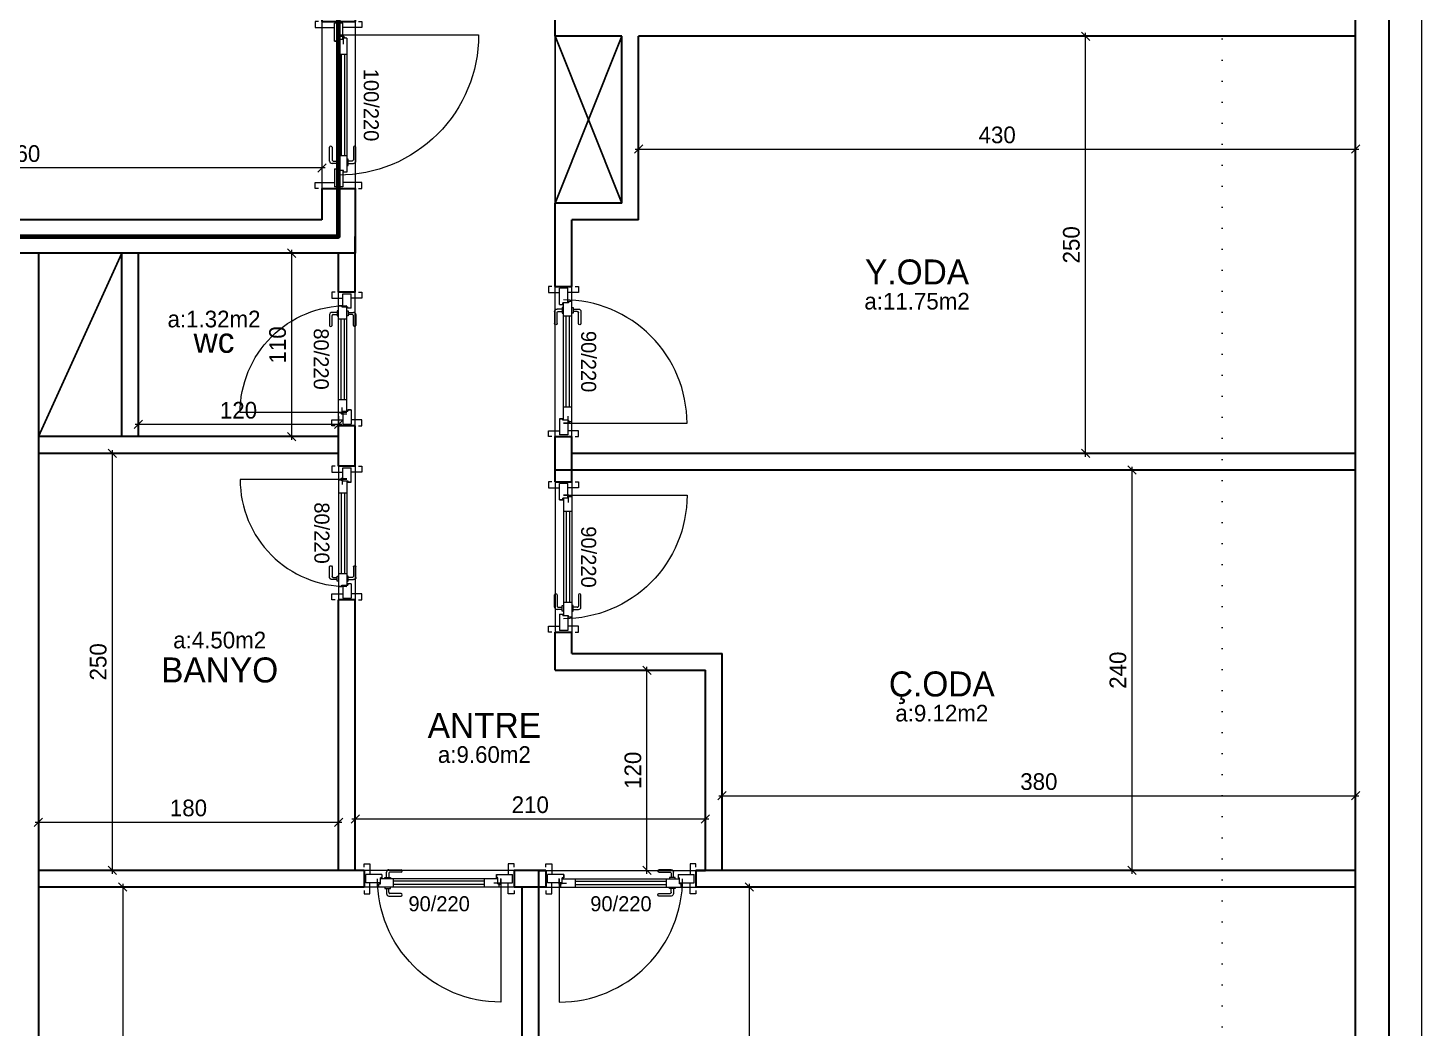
# Model space of a CAD drawing. Header units: centimetres. Extents: x 562865 to 1310255, y -148070 to 32737.
# Drawn here: x 592642 to 593481, y -1976 to -1376 of the extents above; entities that cross this region are included whole.
import ezdxf
from ezdxf.enums import TextEntityAlignment as Align

# ---------------------------------------------------------------- set-up
doc = ezdxf.new("R2010")
doc.units = ezdxf.units.CM
doc.header["$LTSCALE"] = 2.5
doc.linetypes.add('DASHED', pattern=[0.25, 0.125, -0.125])
doc.linetypes.add('DOT', pattern=[0.25, 0, -0.25])
doc.layers.get('0').update_dxf_attribs({"color": 86})
for name, color, linetype, lineweight in [('1', 126, 'Continuous', 25), ('ADAKENARI', 18, 'Continuous', 5), ('DUVAR', 4, 'Continuous', 30), ('duvar-kesim', 7, 'Continuous', 0), ('GÖRÜNÜŞLER', 96, 'Continuous', 25), ('ince', 30, 'Continuous', 15), ('iç ölçü', 106, 'Continuous', 18), ('kapi', 9, 'Continuous', 0), ('kolon', 1, 'Continuous', 53)]:
    doc.layers.add(name, color=color, linetype=linetype, lineweight=lineweight)
for name, color, linetype in [('alan', 7, 'Continuous'), ('kapi-yazi', 7, 'Continuous'), ('mahal', 7, 'Continuous'), ('MAKINA', 4, 'Continuous'), ('MERBAS', 231, 'Continuous'), ('MIMARI', 3, 'Continuous'), ('Oda', 7, 'Continuous')]:
    doc.layers.add(name, color=color, linetype=linetype)
doc.styles.add('MAHALADI', font='arial.ttf')
doc.styles.add('PINAR', font='comic.ttf')
doc.dimstyles.new('TEMİZ ÖLÇÜ', dxfattribs={"dimtxt": 10, "dimasz": 5, "dimexe": 1.8, "dimexo": 0.625, "dimgap": 3, "dimtad": 1, "dimdec": 0, "dimrnd": 0.5, "dimzin": 1, "dimdsep": 46, "dimtxsty": 'PINAR', "dimblk": 'OBLIQUE', "dimcen": 0.9, "dimdle": 2, "dimclrd": 256, "dimclre": 256, "dimclrt": 7, "dimadec": 0, "dimazin": 0, "dimtfac": 1, "dimtdec": 0, "dimtofl": 0, "dimtmove": 2, "dimatfit": 2, "dimfxl": 10, "dimfxlon": 1, "dimlwd": -1, "dimlwe": -1, "dimarcsym": 0})

# ---------------------------------------------------------------- blocks, each defined once
blk = doc.blocks.new('fm-door1')
at = {"linetype": 'Continuous'}
for p, q in [((0, 25), (0, -25)), ((100, 25), (0, 25)), ((79.7, 31.8), (79.7, -0.3)), ((84, 27.6), (127.8, 27.6)), ((90, 50), (910, 50)), ((90, 50), (90, 30)), ((100, 30), (90, 30)), ((100, 30), (100, -5)), ((100, 30), (100, -5)), ((100, 0), (900, 0)), ((190, 50), (190, 0)), ((810, 50), (810, 0)), ((910, 30), (900, 30)), ((900, 30), (900, -5)), ((900, 25), (1000, 25)), ((910, 50), (910, 30)), ((1000, 25), (1000, -25)), ((110, -25), (0, -25)), ((100, -5), (110, -5)), ((110, -5), (100, -5)), ((110, -5), (110, -25)), ((110, -25), (110, -5)), ((890, -25), (890, -5)), ((890, -5), (900, -5)), ((890, -25), (1000, -25))]:
    blk.add_line(p, q, dxfattribs=at)
at = {"color": 8, "linetype": 'Continuous'}
for p, q in [((190, 35), (810, 35)), ((190, 15), (810, 15))]:
    blk.add_line(p, q, dxfattribs=at)
at = {"linetype": 'Continuous'}
for points in [[(857.6, 58.1), (857.6, 88.9, 0.414214), (842.4, 104.1), (758.6, 104.1, 1), (758.6, 88.9), (834.8, 88.9, -0.414214), (842.4, 81.3), (842.4, 58.1)], [(857.6, -8.1), (857.6, -38.9, -0.414214), (842.4, -54.1), (758.6, -54.1, -1), (758.6, -38.9), (834.8, -38.9, 0.414214), (842.4, -31.3), (842.4, -8.1)]]:
    blk.add_lwpolyline(points, format="xyb", dxfattribs=at)
for points in [[(869, 50), (869, 58.1), (831, 58.1), (831, 50)], [(869, 0), (869, -8.1), (831, -8.1), (831, 0)]]:
    blk.add_lwpolyline(points, dxfattribs=at)
blk.add_circle((84, 31.8), 4.26, dxfattribs=at)
blk = doc.blocks.new('_Oblique')
at = {"color": 0, "linetype": 'ByBlock', "lineweight": -2}
blk.add_line((-0.5, -0.5), (0.5, 0.5), dxfattribs=at)
blk = doc.blocks.new('*D70')
at = {"layer": 'Defpoints', "color": 0}
for p in [(592780.63, -1891.13), (592699.21, -2338.13), (592780.63, -2338.13)]:
    blk.add_point(p, dxfattribs=at)
at = {"layer": 'iç ölçü'}
for p, q in [((592704.21, -1891.13), (592697.41, -1891.13)), ((592699.21, -1889.13), (592699.21, -2340.13)), ((592704.21, -2338.13), (592697.41, -2338.13))]:
    blk.add_line(p, q, dxfattribs=at)
at = {"layer": 'iç ölçü', "linetype": 'ByBlock', "xscale": 5, "yscale": 5, "zscale": 5}
for p, rotation in [((592699.21, -1891.13), 90), ((592699.21, -2338.13), 270)]:
    blk.add_blockref('_Oblique', p, dxfattribs=dict(at, rotation=rotation))
at = {"layer": 'iç ölçü', "color": 7, "insert": (592690.71, -2114.63), "char_height": 10, "attachment_point": 5, "rotation": 90, "style": 'PINAR'}
blk.add_mtext('447', dxfattribs=at)
blk = doc.blocks.new('*D73')
at = {"layer": 'Defpoints', "color": 0}
for p in [(593121.17, -1891.13), (593074.89, -2458.13), (593121.17, -2458.13)]:
    blk.add_point(p, dxfattribs=at)
at = {"layer": 'iç ölçü'}
for p, q in [((593079.89, -1891.13), (593073.09, -1891.13)), ((593074.89, -1889.13), (593074.89, -2460.13)), ((593079.89, -2458.13), (593073.09, -2458.13))]:
    blk.add_line(p, q, dxfattribs=at)
at = {"layer": 'iç ölçü', "linetype": 'ByBlock', "xscale": 5, "yscale": 5, "zscale": 5}
for p, rotation in [((593074.89, -1891.13), 90), ((593074.89, -2458.13), 270)]:
    blk.add_blockref('_Oblique', p, dxfattribs=dict(at, rotation=rotation))
at = {"layer": 'iç ölçü', "color": 7, "insert": (593066.38, -2174.63), "char_height": 10, "attachment_point": 5, "rotation": 90, "style": 'PINAR'}
blk.add_mtext('567', dxfattribs=at)
blk = doc.blocks.new('*D75')
at = {"layer": 'Defpoints', "color": 0}
for p in [(593281.25, -1641.13), (593304.46, -1641.13), (593281.25, -1881.13)]:
    blk.add_point(p, dxfattribs=at)
at = {"layer": 'iç ölçü'}
for p, q in [((593299.46, -1641.13), (593306.26, -1641.13)), ((593304.46, -1883.13), (593304.46, -1639.13)), ((593299.46, -1881.13), (593306.26, -1881.13))]:
    blk.add_line(p, q, dxfattribs=at)
at = {"layer": 'iç ölçü', "linetype": 'ByBlock', "xscale": 5, "yscale": 5, "zscale": 5}
for p, rotation in [((593304.46, -1641.13), 90), ((593304.46, -1881.13), 270)]:
    blk.add_blockref('_Oblique', p, dxfattribs=dict(at, rotation=rotation))
at = {"layer": 'iç ölçü', "color": 7, "insert": (593296.05, -1761.13), "char_height": 10, "attachment_point": 5, "rotation": 90, "style": 'PINAR'}
blk.add_mtext('240', dxfattribs=at)
blk = doc.blocks.new('*D76')
at = {"layer": 'Defpoints', "color": 0}
for p in [(593058.58, -1777.64), (593438.58, -1777.64), (593438.58, -1836.41)]:
    blk.add_point(p, dxfattribs=at)
at = {"layer": 'iç ölçü'}
for p, q in [((593058.58, -1831.41), (593058.58, -1838.21)), ((593438.58, -1831.41), (593438.58, -1838.21)), ((593056.58, -1836.41), (593440.58, -1836.41))]:
    blk.add_line(p, q, dxfattribs=at)
at = {"layer": 'iç ölçü', "linetype": 'ByBlock', "xscale": 5, "yscale": 5, "zscale": 5, "rotation": 180}
blk.add_blockref('_Oblique', (593058.58, -1836.41), dxfattribs=at)
at = {"layer": 'iç ölçü', "linetype": 'ByBlock', "xscale": 5, "yscale": 5, "zscale": 5}
blk.add_blockref('_Oblique', (593438.58, -1836.41), dxfattribs=at)
at = {"layer": 'iç ölçü', "color": 7, "insert": (593248.58, -1827.97), "char_height": 10, "attachment_point": 5, "style": 'PINAR'}
blk.add_mtext('380', dxfattribs=at)
blk = doc.blocks.new('*D77')
at = {"layer": 'Defpoints', "color": 0}
for p in [(593262.67, -1381.13), (593276.6, -1381.13), (593262.67, -1631.13)]:
    blk.add_point(p, dxfattribs=at)
at = {"layer": 'iç ölçü'}
for p, q in [((593271.6, -1381.13), (593278.4, -1381.13)), ((593276.6, -1633.13), (593276.6, -1379.13)), ((593271.6, -1631.13), (593278.4, -1631.13))]:
    blk.add_line(p, q, dxfattribs=at)
at = {"layer": 'iç ölçü', "linetype": 'ByBlock', "xscale": 5, "yscale": 5, "zscale": 5}
for p, rotation in [((593276.6, -1381.13), 90), ((593276.6, -1631.13), 270)]:
    blk.add_blockref('_Oblique', p, dxfattribs=dict(at, rotation=rotation))
at = {"layer": 'iç ölçü', "color": 7, "insert": (593268.126387, -1506.13), "char_height": 10, "attachment_point": 5, "rotation": 90, "style": 'PINAR'}
blk.add_mtext('250', dxfattribs=at)
blk = doc.blocks.new('*D78')
at = {"layer": 'Defpoints', "color": 0}
for p in [(593438.58, -1448.72), (593008.58, -1454.9), (593438.58, -1454.9)]:
    blk.add_point(p, dxfattribs=at)
at = {"layer": 'iç ölçü'}
for p, q in [((593006.58, -1448.72), (593440.58, -1448.72)), ((593008.58, -1453.72), (593008.58, -1446.92)), ((593438.58, -1453.72), (593438.58, -1446.92))]:
    blk.add_line(p, q, dxfattribs=at)
at = {"layer": 'iç ölçü', "linetype": 'ByBlock', "xscale": 5, "yscale": 5, "zscale": 5, "rotation": 180}
blk.add_blockref('_Oblique', (593008.58, -1448.72), dxfattribs=at)
at = {"layer": 'iç ölçü', "linetype": 'ByBlock', "xscale": 5, "yscale": 5, "zscale": 5}
blk.add_blockref('_Oblique', (593438.58, -1448.72), dxfattribs=at)
at = {"layer": 'iç ölçü', "color": 7, "insert": (593223.58, -1440.29), "char_height": 10, "attachment_point": 5, "style": 'PINAR'}
blk.add_mtext('430', dxfattribs=at)
blk = doc.blocks.new('*D84')
at = {"layer": 'Defpoints', "color": 0}
for p in [(592683.36, -1631.13), (592692.96, -1631.13), (592683.36, -1881.13)]:
    blk.add_point(p, dxfattribs=at)
at = {"layer": 'iç ölçü'}
for p, q in [((592687.96, -1631.13), (592694.76, -1631.13)), ((592692.96, -1883.13), (592692.96, -1629.13)), ((592687.96, -1881.13), (592694.76, -1881.13))]:
    blk.add_line(p, q, dxfattribs=at)
at = {"layer": 'iç ölçü', "linetype": 'ByBlock', "xscale": 5, "yscale": 5, "zscale": 5}
for p, rotation in [((592692.96, -1631.13), 90), ((592692.96, -1881.13), 270)]:
    blk.add_blockref('_Oblique', p, dxfattribs=dict(at, rotation=rotation))
at = {"layer": 'iç ölçü', "color": 7, "insert": (592684.49, -1756.13), "char_height": 10, "attachment_point": 5, "rotation": 90, "style": 'PINAR'}
blk.add_mtext('250', dxfattribs=at)
blk = doc.blocks.new('*D85')
at = {"layer": 'Defpoints', "color": 0}
for p in [(592648.58, -1659.77), (592828.58, -1780.32), (592828.58, -1852.24)]:
    blk.add_point(p, dxfattribs=at)
at = {"layer": 'iç ölçü'}
for p, q in [((592646.58, -1852.24), (592830.58, -1852.24)), ((592648.58, -1847.24), (592648.58, -1854.04)), ((592828.58, -1847.24), (592828.58, -1854.04))]:
    blk.add_line(p, q, dxfattribs=at)
at = {"layer": 'iç ölçü', "linetype": 'ByBlock', "xscale": 5, "yscale": 5, "zscale": 5, "rotation": 180}
blk.add_blockref('_Oblique', (592648.58, -1852.24), dxfattribs=at)
at = {"layer": 'iç ölçü', "linetype": 'ByBlock', "xscale": 5, "yscale": 5, "zscale": 5}
blk.add_blockref('_Oblique', (592828.58, -1852.24), dxfattribs=at)
at = {"layer": 'iç ölçü', "color": 7, "insert": (592738.58, -1843.78), "char_height": 10, "attachment_point": 5, "style": 'PINAR'}
blk.add_mtext('180', dxfattribs=at)
blk = doc.blocks.new('*D86')
at = {"layer": 'Defpoints', "color": 0}
for p in [(592742.01, -1511.13), (592800.5, -1511.13), (592742.01, -1621.13)]:
    blk.add_point(p, dxfattribs=at)
at = {"layer": 'iç ölçü'}
for p, q in [((592800.5, -1623.13), (592800.5, -1509.13)), ((592795.5, -1511.13), (592802.3, -1511.13)), ((592795.5, -1621.13), (592802.3, -1621.13))]:
    blk.add_line(p, q, dxfattribs=at)
at = {"layer": 'iç ölçü', "linetype": 'ByBlock', "xscale": 5, "yscale": 5, "zscale": 5}
for p, rotation in [((592800.5, -1511.13), 90), ((592800.5, -1621.13), 270)]:
    blk.add_blockref('_Oblique', p, dxfattribs=dict(at, rotation=rotation))
at = {"layer": 'iç ölçü', "color": 7, "insert": (592792.09, -1566.13), "char_height": 10, "attachment_point": 5, "rotation": 90, "style": 'PINAR'}
blk.add_mtext('110', dxfattribs=at)
blk = doc.blocks.new('*D87')
at = {"layer": 'Defpoints', "color": 0}
for p in [(592708.58, -1529.3), (592828.58, -1529.3), (592708.58, -1613.77)]:
    blk.add_point(p, dxfattribs=at)
at = {"layer": 'iç ölçü'}
for p, q in [((592708.58, -1608.77), (592708.58, -1615.57)), ((592828.58, -1608.77), (592828.58, -1615.57)), ((592830.58, -1613.77), (592706.58, -1613.77))]:
    blk.add_line(p, q, dxfattribs=at)
at = {"layer": 'iç ölçü', "linetype": 'ByBlock', "xscale": 5, "yscale": 5, "zscale": 5, "rotation": 180}
blk.add_blockref('_Oblique', (592708.58, -1613.77), dxfattribs=at)
at = {"layer": 'iç ölçü', "linetype": 'ByBlock', "xscale": 5, "yscale": 5, "zscale": 5}
blk.add_blockref('_Oblique', (592828.58, -1613.77), dxfattribs=at)
at = {"layer": 'iç ölçü', "color": 7, "insert": (592768.58, -1605.36), "char_height": 10, "attachment_point": 5, "style": 'PINAR'}
blk.add_mtext('120', dxfattribs=at)
blk = doc.blocks.new('*D141')
at = {"layer": 'Defpoints', "color": 0}
for p in [(593048.58, -1850.25), (592838.58, -1855.45), (593048.58, -1855.45)]:
    blk.add_point(p, dxfattribs=at)
at = {"layer": 'iç ölçü'}
for p, q in [((592836.58, -1850.25), (593050.58, -1850.25)), ((592838.58, -1854.83), (592838.58, -1848.45)), ((593048.58, -1854.83), (593048.58, -1848.45))]:
    blk.add_line(p, q, dxfattribs=at)
at = {"layer": 'iç ölçü', "linetype": 'ByBlock', "xscale": 5, "yscale": 5, "zscale": 5, "rotation": 180}
blk.add_blockref('_Oblique', (592838.58, -1850.25), dxfattribs=at)
at = {"layer": 'iç ölçü', "linetype": 'ByBlock', "xscale": 5, "yscale": 5, "zscale": 5}
blk.add_blockref('_Oblique', (593048.58, -1850.25), dxfattribs=at)
at = {"layer": 'iç ölçü', "color": 7, "insert": (592943.58, -1841.84), "char_height": 10, "attachment_point": 5, "style": 'PINAR'}
blk.add_mtext('210', dxfattribs=at)
blk = doc.blocks.new('*D142')
at = {"layer": 'Defpoints', "color": 0}
for p in [(593003.58, -1761.13), (593013.58, -1761.13), (592997.96, -1881.13)]:
    blk.add_point(p, dxfattribs=at)
at = {"layer": 'iç ölçü'}
for p, q in [((593013.58, -1883.13), (593013.58, -1759.13)), ((593008.58, -1761.13), (593015.38, -1761.13)), ((593008.58, -1881.13), (593015.38, -1881.13))]:
    blk.add_line(p, q, dxfattribs=at)
at = {"layer": 'iç ölçü', "linetype": 'ByBlock', "xscale": 5, "yscale": 5, "zscale": 5}
for p, rotation in [((593013.58, -1761.13), 90), ((593013.58, -1881.13), 270)]:
    blk.add_blockref('_Oblique', p, dxfattribs=dict(at, rotation=rotation))
at = {"layer": 'iç ölçü', "color": 7, "insert": (593005.17, -1821.13), "char_height": 10, "attachment_point": 5, "rotation": 90, "style": 'PINAR'}
blk.add_mtext('120', dxfattribs=at)
blk = doc.blocks.new('*D143')
at = {"layer": 'Defpoints', "color": 0}
for p in [(592458.58, -1422.34), (592818.58, -1422.34), (592458.58, -1460.01)]:
    blk.add_point(p, dxfattribs=at)
at = {"layer": 'iç ölçü'}
for p, q in [((592458.58, -1455.01), (592458.58, -1461.81)), ((592818.58, -1455.01), (592818.58, -1461.81)), ((592820.58, -1460.01), (592456.58, -1460.01))]:
    blk.add_line(p, q, dxfattribs=at)
at = {"layer": 'iç ölçü', "linetype": 'ByBlock', "xscale": 5, "yscale": 5, "zscale": 5, "rotation": 180}
blk.add_blockref('_Oblique', (592458.58, -1460.01), dxfattribs=at)
at = {"layer": 'iç ölçü', "linetype": 'ByBlock', "xscale": 5, "yscale": 5, "zscale": 5}
blk.add_blockref('_Oblique', (592818.58, -1460.01), dxfattribs=at)
at = {"layer": 'iç ölçü', "color": 7, "insert": (592638.58, -1451.5), "char_height": 10, "attachment_point": 5, "style": 'PINAR'}
blk.add_mtext('360', dxfattribs=at)
blk = doc.blocks.new('*D148')
at = {"layer": 'Defpoints', "color": 0}
for p in [(594835.25, -754.66), (594855.25, -757.26), (594855.25, -770.98)]:
    blk.add_point(p, dxfattribs=at)
at = {"layer": 'iç ölçü'}
for p, q in [((594833.25, -757.26), (594857.25, -757.26)), ((594835.25, -755.28), (594835.25, -759.06)), ((594855.25, -767.26), (594855.25, -755.46))]:
    blk.add_line(p, q, dxfattribs=at)
at = {"layer": 'iç ölçü', "xscale": 5, "yscale": 5, "zscale": 5, "rotation": 180}
blk.add_blockref('_Oblique', (594835.25, -757.26), dxfattribs=at)
at = {"layer": 'iç ölçü', "xscale": 5, "yscale": 5, "zscale": 5}
blk.add_blockref('_Oblique', (594855.25, -757.26), dxfattribs=at)
at = {"layer": 'iç ölçü', "color": 7, "insert": (594847.75, -742.49), "char_height": 10, "attachment_point": 5, "style": 'PINAR'}
blk.add_mtext('20', dxfattribs=at)
blk = doc.blocks.new('*D149')
at = {"layer": 'Defpoints', "color": 0}
for p in [(595060.25, -732.85), (595060.25, -757.26), (594855.25, -770.98)]:
    blk.add_point(p, dxfattribs=at)
at = {"layer": 'iç ölçü'}
for p, q in [((595060.25, -747.26), (595060.25, -759.06)), ((594853.25, -757.26), (595062.25, -757.26)), ((594855.25, -767.26), (594855.25, -755.46))]:
    blk.add_line(p, q, dxfattribs=at)
at = {"layer": 'iç ölçü', "xscale": 5, "yscale": 5, "zscale": 5, "rotation": 180}
blk.add_blockref('_Oblique', (594855.25, -757.26), dxfattribs=at)
at = {"layer": 'iç ölçü', "xscale": 5, "yscale": 5, "zscale": 5}
blk.add_blockref('_Oblique', (595060.25, -757.26), dxfattribs=at)
at = {"layer": 'iç ölçü', "color": 7, "insert": (594957.75, -748.79), "char_height": 10, "attachment_point": 5, "style": 'PINAR'}
blk.add_mtext('205', dxfattribs=at)
blk = doc.blocks.new('*D150')
at = {"layer": 'Defpoints', "color": 0}
for p in [(595060.25, -732.85), (595085.25, -754.82), (595085.25, -757.26)]:
    blk.add_point(p, dxfattribs=at)
at = {"layer": 'iç ölçü'}
for p, q in [((595060.25, -747.26), (595060.25, -759.06)), ((595058.25, -757.26), (595087.25, -757.26)), ((595085.25, -755.44), (595085.25, -759.06))]:
    blk.add_line(p, q, dxfattribs=at)
at = {"layer": 'iç ölçü', "xscale": 5, "yscale": 5, "zscale": 5, "rotation": 180}
blk.add_blockref('_Oblique', (595060.25, -757.26), dxfattribs=at)
at = {"layer": 'iç ölçü', "xscale": 5, "yscale": 5, "zscale": 5}
blk.add_blockref('_Oblique', (595085.25, -757.26), dxfattribs=at)
at = {"layer": 'iç ölçü', "color": 7, "insert": (595072.75, -745.8), "char_height": 10, "attachment_point": 5, "style": 'PINAR'}
blk.add_mtext('25', dxfattribs=at)
blk = doc.blocks.new('*D151')
at = {"layer": 'Defpoints', "color": 0}
for p in [(595021.92, -789.21), (595028.67, -789.21), (595028.67, -814.21)]:
    blk.add_point(p, dxfattribs=at)
at = {"layer": 'iç ölçü'}
for p, q in [((595021.92, -816.21), (595021.92, -787.21)), ((595028.05, -789.21), (595020.12, -789.21)), ((595028.05, -814.21), (595020.12, -814.21))]:
    blk.add_line(p, q, dxfattribs=at)
at = {"layer": 'iç ölçü', "xscale": 5, "yscale": 5, "zscale": 5}
for p, rotation in [((595021.92, -789.21), 90), ((595021.92, -814.21), 270)]:
    blk.add_blockref('_Oblique', p, dxfattribs=dict(at, rotation=rotation))
at = {"layer": 'iç ölçü', "color": 7, "insert": (595033.82, -801.71), "char_height": 10, "attachment_point": 5, "rotation": 90, "style": 'PINAR'}
blk.add_mtext('25', dxfattribs=at)
blk = doc.blocks.new('*D152')
at = {"layer": 'Defpoints', "color": 0}
for p in [(595021.92, -609.21), (595026.14, -609.21), (595028.67, -789.21)]:
    blk.add_point(p, dxfattribs=at)
at = {"layer": 'iç ölçü'}
for p, q in [((595025.52, -609.21), (595020.12, -609.21)), ((595021.92, -791.21), (595021.92, -607.21)), ((595028.05, -789.21), (595020.12, -789.21))]:
    blk.add_line(p, q, dxfattribs=at)
at = {"layer": 'iç ölçü', "xscale": 5, "yscale": 5, "zscale": 5}
for p, rotation in [((595021.92, -609.21), 90), ((595021.92, -789.21), 270)]:
    blk.add_blockref('_Oblique', p, dxfattribs=dict(at, rotation=rotation))
at = {"layer": 'iç ölçü', "color": 7, "insert": (595013.46, -699.21), "char_height": 10, "attachment_point": 5, "rotation": 90, "style": 'PINAR'}
blk.add_mtext('180', dxfattribs=at)
blk = doc.blocks.new('*D153')
at = {"layer": 'Defpoints', "color": 0}
for p in [(595021.92, -584.21), (595026.14, -584.21), (595026.14, -609.21)]:
    blk.add_point(p, dxfattribs=at)
at = {"layer": 'iç ölçü'}
for p, q in [((595025.52, -584.21), (595020.12, -584.21)), ((595021.92, -611.21), (595021.92, -582.21)), ((595025.52, -609.21), (595020.12, -609.21))]:
    blk.add_line(p, q, dxfattribs=at)
at = {"layer": 'iç ölçü', "xscale": 5, "yscale": 5, "zscale": 5}
for p, rotation in [((595021.92, -584.21), 90), ((595021.92, -609.21), 270)]:
    blk.add_blockref('_Oblique', p, dxfattribs=dict(at, rotation=rotation))
at = {"layer": 'iç ölçü', "color": 7, "insert": (595037.05, -596.71), "char_height": 10, "attachment_point": 5, "rotation": 90, "style": 'PINAR'}
blk.add_mtext('25', dxfattribs=at)
blk = doc.blocks.new('*D154')
at = {"layer": 'Defpoints', "color": 0}
for p in [(594705.25, -699.23), (594705.25, -700.16), (594835.25, -699.23)]:
    blk.add_point(p, dxfattribs=at)
at = {"layer": 'iç ölçü'}
for p, q in [((594837.25, -700.16), (594703.25, -700.16)), ((594705.25, -699.85), (594705.25, -701.96)), ((594835.25, -699.85), (594835.25, -701.96))]:
    blk.add_line(p, q, dxfattribs=at)
at = {"layer": 'iç ölçü', "xscale": 5, "yscale": 5, "zscale": 5, "rotation": 180}
blk.add_blockref('_Oblique', (594705.25, -700.16), dxfattribs=at)
at = {"layer": 'iç ölçü', "xscale": 5, "yscale": 5, "zscale": 5}
blk.add_blockref('_Oblique', (594835.25, -700.16), dxfattribs=at)
at = {"layer": 'iç ölçü', "color": 7, "insert": (594770.25, -691.73), "char_height": 10, "attachment_point": 5, "style": 'PINAR'}
blk.add_mtext('130', dxfattribs=at)
blk = doc.blocks.new('*D145')
at = {"layer": 'Defpoints', "color": 0}
for p in [(594908.08, -814.21), (594877.98, -944.21), (594908.08, -944.21)]:
    blk.add_point(p, dxfattribs=at)
at = {"layer": 'iç ölçü'}
for p, q in [((594877.98, -812.21), (594877.98, -946.21)), ((594882.98, -814.21), (594876.18, -814.21)), ((594882.98, -944.21), (594876.18, -944.21))]:
    blk.add_line(p, q, dxfattribs=at)
at = {"layer": 'iç ölçü', "xscale": 5, "yscale": 5, "zscale": 5}
for p, rotation in [((594877.98, -814.21), 90), ((594877.98, -944.21), 270)]:
    blk.add_blockref('_Oblique', p, dxfattribs=dict(at, rotation=rotation))
at = {"layer": 'iç ölçü', "color": 7, "insert": (594869.55, -879.21), "char_height": 10, "attachment_point": 5, "rotation": 90, "style": 'PINAR'}
blk.add_mtext('130', dxfattribs=at)
blk = doc.blocks.new('*D146')
at = {"layer": 'Defpoints', "color": 0}
for p in [(594879, -84.21), (594885.25, -84.21), (594877.98, -214.21)]:
    blk.add_point(p, dxfattribs=at)
at = {"layer": 'iç ölçü'}
for p, q in [((594879, -216.21), (594879, -82.21)), ((594884, -84.21), (594877.2, -84.21)), ((594878.61, -214.21), (594880.8, -214.21))]:
    blk.add_line(p, q, dxfattribs=at)
at = {"layer": 'iç ölçü', "xscale": 5, "yscale": 5, "zscale": 5}
for p, rotation in [((594879, -84.21), 90), ((594879, -214.21), 270)]:
    blk.add_blockref('_Oblique', p, dxfattribs=dict(at, rotation=rotation))
at = {"layer": 'iç ölçü', "color": 7, "insert": (594870.57, -149.21), "char_height": 10, "attachment_point": 5, "rotation": 90, "style": 'PINAR'}
blk.add_mtext('130', dxfattribs=at)
blk = doc.blocks.new('*D147')
at = {"layer": 'Defpoints', "color": 0}
for p in [(594705.25, -288.43), (594835.25, -288.43), (594835.25, -303.04)]:
    blk.add_point(p, dxfattribs=at)
at = {"layer": 'iç ölçü'}
for p, q in [((594705.25, -298.04), (594705.25, -304.84)), ((594835.25, -298.04), (594835.25, -304.84)), ((594703.25, -303.04), (594837.25, -303.04))]:
    blk.add_line(p, q, dxfattribs=at)
at = {"layer": 'iç ölçü', "xscale": 5, "yscale": 5, "zscale": 5, "rotation": 180}
blk.add_blockref('_Oblique', (594705.25, -303.04), dxfattribs=at)
at = {"layer": 'iç ölçü', "xscale": 5, "yscale": 5, "zscale": 5}
blk.add_blockref('_Oblique', (594835.25, -303.04), dxfattribs=at)
at = {"layer": 'iç ölçü', "color": 7, "insert": (594770.25, -294.61), "char_height": 10, "attachment_point": 5, "style": 'PINAR'}
blk.add_mtext('130', dxfattribs=at)
blk = doc.blocks.new('*D599')
at = {"layer": 'Defpoints', "color": 0}
for p in [(593458.58, -4.13), (593478.29, -4.13), (593458.58, -2478.13)]:
    blk.add_point(p, dxfattribs=at)
at = {"layer": 'iç ölçü'}
for p, q in [((593473.29, -4.13), (593480.09, -4.13)), ((593478.29, -2480.13), (593478.29, -2.13)), ((593473.29, -2478.13), (593480.09, -2478.13))]:
    blk.add_line(p, q, dxfattribs=at)
at = {"layer": 'iç ölçü', "linetype": 'ByBlock', "xscale": 5, "yscale": 5, "zscale": 5}
for p, rotation in [((593478.29, -4.13), 90), ((593478.29, -2478.13), 270)]:
    blk.add_blockref('_Oblique', p, dxfattribs=dict(at, rotation=rotation))
at = {"layer": 'iç ölçü', "color": 7, "insert": (593469.79, -1241.13), "char_height": 10, "attachment_point": 5, "rotation": 90, "style": 'PINAR'}
blk.add_mtext('2474', dxfattribs=at)
blk = doc.blocks.new('A$C25296537')
at = {"color": 4, "ltscale": 0.1}
for p, q in [((245.32, 314.98), (241.85, 314.98)), ((241.85, 314.98), (241.85, 263.57)), ((245.32, 314.98), (245.32, 263.57)), ((241.85, 263.57), (245.32, 263.57)), ((249.24, 264.98), (245.71, 264.98)), ((245.71, 264.98), (245.71, 214.98)), ((249.24, 264.98), (249.24, 214.98)), ((245.71, 214.98), (249.24, 214.98))]:
    blk.add_line(p, q, dxfattribs=at)
at = {"layer": '1', "linetype": 'DASHED', "ltscale": 20}
blk.add_line((224, 725), (224, 722), dxfattribs=at)
at = {"layer": 'DUVAR'}
for p, q in [((474, 900), (74, 900)), ((74, 861.21), (74, 900)), ((474, 861.21), (474, 900)), ((454, 880), (94, 880)), ((94, 861.21), (94, 880)), ((454, 861.21), (454, 880)), ((94, 861.21), (74, 861.21)), ((454, 861.21), (474, 861.21)), ((74, 750), (74, 761.21)), ((94, 761.21), (74, 761.21)), ((94, 750), (94, 761.21)), ((454, 750), (454, 761.21)), ((454, 761.21), (474, 761.21)), ((474, 750), (474, 761.21)), ((74, 210), (74, 690)), ((94, 210), (94, 690)), ((224, 355), (224, 314.98)), ((244, 355), (244, 314.98)), ((224, 314.98), (244, 314.98)), ((224, 214.98), (224, 175)), ((224, 214.98), (244, 214.98)), ((244, 214.98), (244, 175)), ((74, 150), (74, 138.79)), ((94, 150), (94, 138.79)), ((454, 150), (454, 138.79)), ((474, 150), (474, 138.79)), ((94, 138.79), (74, 138.79)), ((454, 138.79), (474, 138.79)), ((74, 38.79), (74, 0)), ((94, 38.79), (74, 38.79)), ((94, 38.79), (94, 20)), ((454, 38.79), (454, 20)), ((454, 38.79), (474, 38.79)), ((474, 38.79), (474, 0)), ((454, 20), (94, 20)), ((474, 0), (74, 0))]:
    blk.add_line(p, q, dxfattribs=at)
at = {"layer": 'duvar-kesim'}
for p, q in [((74, 761.21), (74, 861.21)), ((94, 761.21), (94, 861.21)), ((454, 761.21), (454, 861.21)), ((474, 761.21), (474, 861.21)), ((224, 314.98), (224, 214.98)), ((244, 314.98), (244, 214.98)), ((74, 138.79), (74, 38.79)), ((94, 138.79), (94, 38.79)), ((454, 138.79), (454, 38.79)), ((474, 138.79), (474, 38.79))]:
    blk.add_line(p, q, dxfattribs=at)
at = {"layer": 'ince', "ltscale": 0.1}
for p, q in [((244, 330.42), (265.64, 330.42)), ((265.64, 330.42), (265.64, 198.81)), ((244, 302.6), (244, 314.98)), ((244, 214.98), (244, 198.81)), ((244, 198.81), (265.64, 198.81))]:
    blk.add_line(p, q, dxfattribs=at)
at = {"layer": 'kapi'}
for points in [[(72, 861.21), (70, 861.21), (70, 857.71), (81.5, 857.71)], [(96, 861.21), (98, 861.21), (98, 857.71), (86.5, 857.71)], [(452, 861.21), (450, 861.21), (450, 857.71), (461.5, 857.71)], [(476, 861.21), (478, 861.21), (478, 857.71), (466.5, 857.71)], [(72, 761.21), (70, 761.21), (70, 764.71), (81.5, 764.71)], [(96, 761.21), (98, 761.21), (98, 764.71), (86.5, 764.71)], [(452, 761.21), (450, 761.21), (450, 764.71), (461.5, 764.71)], [(476, 761.21), (478, 761.21), (478, 764.71), (466.5, 764.71)], [(72, 138.79), (70, 138.79), (70, 135.29), (81.5, 135.29)], [(96, 138.79), (98, 138.79), (98, 135.29), (86.5, 135.29)], [(452, 138.79), (450, 138.79), (450, 135.29), (461.5, 135.29)], [(476, 138.79), (478, 138.79), (478, 135.29), (466.5, 135.29)], [(72, 38.79), (70, 38.79), (70, 42.29), (81.5, 42.29)], [(96, 38.79), (98, 38.79), (98, 42.29), (86.5, 42.29)], [(452, 38.79), (450, 38.79), (450, 42.29), (461.5, 42.29)], [(476, 38.79), (478, 38.79), (478, 42.29), (466.5, 42.29)]]:
    blk.add_lwpolyline(points, dxfattribs=at)
for points in [[(84, 769.21), (0, 769.21, -0.414214), (84, 853.21, -0.414214)], [(464, 769.21), (548, 769.21, 0.414214), (464, 853.21, 0.414214)], [(84, 130.79), (0, 130.79, 0.414214), (84, 46.79, 0.414214)], [(464, 130.79), (548, 130.79, -0.414214), (464, 46.79, -0.414214)]]:
    blk.add_lwpolyline(points, format="xyb", dxfattribs=at)
at = {"layer": 'kolon'}
for points in [[(74, 750), (104, 750), (104, 690), (74, 690)], [(474, 150), (474, 750), (224, 750), (224, 720), (449, 720), (449, 380), (224, 380), (224, 355), (449, 355), (449, 175), (224, 175), (224, 150)], [(74, 210), (104, 210), (104, 150), (74, 150)]]:
    blk.add_lwpolyline(points, close=True, dxfattribs=at)
blk.add_lwpolyline([(224, 150), (474, 150)], dxfattribs=at)
at = {"layer": 'MAKINA', "ltscale": 0.1}
for p, q in [((412.79, 211.39), (412.79, 216.08)), ((441.45, 216.08), (441.45, 211.39))]:
    blk.add_line(p, q, dxfattribs=at)
at = {"layer": 'MERBAS'}
for p, q in [((224, 600), (224, 720)), ((224, 720), (449, 720)), ((449, 720), (449, 380)), ((224, 380), (224, 500)), ((449, 380), (224, 380))]:
    blk.add_line(p, q, dxfattribs=at)
for points in [[(224, 660), (319, 660, -0.414214), (389, 590), (389, 510, -0.414214), (319, 440), (224, 440)], [(224, 600), (319, 600, -0.414214), (329, 590), (329, 510, -0.414214), (319, 500), (224, 500)]]:
    blk.add_lwpolyline(points, format="xyb", dxfattribs=at)
at = {"layer": 'MIMARI', "ltscale": 0.1}
for p, q in [((333.87, 360.5), (331.52, 360.5)), ((331.52, 337.69), (331.52, 360.5)), ((333.87, 340.03), (333.87, 360.5)), ((345.6, 360.5), (343.26, 360.5)), ((343.26, 360.5), (343.26, 340.03)), ((345.6, 360.5), (345.6, 337.69)), ((345.6, 337.69), (331.52, 337.69)), ((343.26, 340.03), (333.87, 340.03)), ((412.79, 318.61), (441.45, 318.61)), ((412.79, 318.61), (441.45, 318.61)), ((412.79, 313.92), (412.79, 318.61)), ((412.79, 313.92), (441.45, 313.92)), ((412.79, 313.92), (441.45, 313.92)), ((441.45, 318.61), (441.45, 313.92)), ((441.45, 318.61), (441.45, 313.92)), ((412.79, 308.05), (424.53, 308.05)), ((412.79, 221.95), (412.79, 308.05)), ((424.53, 221.95), (424.53, 308.05)), ((412.79, 221.95), (424.53, 221.95)), ((412.79, 216.08), (441.45, 216.08)), ((412.79, 211.39), (441.45, 211.39)), ((345.6, 192.31), (331.52, 192.31)), ((331.52, 192.31), (331.52, 169.5)), ((343.26, 189.97), (333.87, 189.97)), ((333.87, 189.97), (333.87, 169.5)), ((343.26, 169.5), (343.26, 189.97)), ((345.6, 169.5), (345.6, 192.31)), ((333.87, 169.5), (331.52, 169.5)), ((345.6, 169.5), (343.26, 169.5))]:
    blk.add_line(p, q, dxfattribs=at)
for points in [[(343.26, 355), (333.87, 355)], [(390.47, 194.95), (402.43, 194.95), (402.43, 335.05), (251.07, 335.05), (251.07, 330.42)], [(390.47, 197.3), (400.08, 197.3), (400.08, 332.7), (253.42, 332.7), (253.42, 330.42)], [(251.07, 198.81), (251.07, 194.95), (390.47, 194.95)], [(253.42, 198.81), (253.42, 197.3), (390.47, 197.3)], [(343.26, 175), (333.87, 175)]]:
    blk.add_lwpolyline(points, dxfattribs=at)
for points in [[(341.01, 337.69), (341.01, 336.49), (335.96, 336.49), (335.96, 337.69)], [(339.54, 336.49), (338.59, 335.05), (338.56, 335.05), (337.65, 336.49)], [(341.01, 192.31), (341.01, 193.51), (335.96, 193.51), (335.96, 192.31)], [(339.54, 193.51), (338.59, 194.95), (338.56, 194.95), (337.65, 193.51)]]:
    blk.add_lwpolyline(points, close=True, dxfattribs=at)
for points in [[(341.01, 337.69), (341.01, 336.49), (335.96, 337.69), (335.96, 336.49)], [(337.65, 336.49), (338.56, 335.05), (339.54, 336.49), (338.58, 335.02)], [(341.01, 192.31), (341.01, 193.51), (335.96, 192.31), (335.96, 193.51)], [(337.65, 193.51), (338.56, 194.95), (339.54, 193.51), (338.58, 194.98)]]:
    blk.add_solid(points, dxfattribs=at)
at = {"layer": 'kapi', "yscale": 0.09999999999990905, "zscale": 0.098}
for p, xscale, rotation in [((84, 762.21), 0.09799999999995634, 90), ((464, 762.21), -0.09799999999995634, 270), ((84, 137.79), -0.09799999999995634, 90), ((464, 137.79), 0.09799999999995634, 270)]:
    blk.add_blockref('fm-door1', p, dxfattribs=dict(at, xscale=xscale, rotation=rotation))
at = {"layer": 'alan', "style": 'MAHALADI'}
blk.add_text('alan :3.80 m²', height=10, dxfattribs=at).set_placement((341.24, 257.25), align=Align.CENTER)
at = {"layer": 'kapi-yazi', "style": 'PINAR'}
for rotation, p in [(270, (64, 811.74)), (90, (484, 811.21)), (90, (64.37, 88.26)), (270, (483.63, 88.79))]:
    blk.add_text('100/220', height=9, rotation=rotation, dxfattribs=at).set_placement(p, align=Align.MIDDLE_CENTER)
at = {"layer": 'Oda', "style": 'MAHALADI'}
blk.add_text('ASANSÖR', height=15, dxfattribs=at).set_placement((341.24, 272.25), align=Align.CENTER)
at = {"layer": 'iç ölçü'}
for base, p1, p2, angle, override, picture, middle in [((267.75, 880), (266.73, 750), (274, 880), 90, {"dimfxl": 5, "dimarcsym": 1}, '*D146', (259.32, 815)), ((224, 661.17), (94, 675.78), (224, 675.78), 180, {"dimfxl": 5, "dimarcsym": 1}, '*D147', (159, 669.6)), ((410.67, 355), (417.42, 175), (414.89, 355), 90, {"dimtxsty": 'PINAR'}, '*D152', (402.21, 265)), ((94, 264.05), (224, 264.98), (94, 264.98), 180, {"dimfxl": 5, "dimarcsym": 1}, '*D154', (159, 272.48)), ((449, 206.95), (244, 193.23), (449, 231.36), 180, {"dimtxsty": 'PINAR'}, '*D149', (346.5, 215.42)), ((266.73, 20), (296.83, 150), (296.83, 20), 90, {"dimfxl": 5, "dimarcsym": 1}, '*D145', (258.3, 85))]:
    dim = blk.add_linear_dim(base=base, p1=p1, p2=p2, angle=angle, dimstyle='TEMİZ ÖLÇÜ', override=override, dxfattribs=at)
    dim.commit()
    dim.dimension.update_dxf_attribs({"geometry": picture, "text_midpoint": middle, "insert": (-594611.25, 964.21)})
for base, p1, p2, angle, picture, middle in [((410.67, 380), (414.89, 355), (414.89, 380), 90, '*D153', (425.8, 367.5)), ((244, 206.95), (224, 209.55), (244, 193.23), 180, '*D148', (236.5, 221.72)), ((474, 206.95), (449, 231.36), (474, 209.39), 180, '*D150', (461.5, 218.41)), ((410.67, 175), (417.42, 150), (417.42, 175), 90, '*D151', (422.57, 162.5))]:
    dim = blk.add_linear_dim(base=base, p1=p1, p2=p2, angle=angle, dimstyle='TEMİZ ÖLÇÜ', override={"dimtxsty": 'PINAR'}, dxfattribs=at)
    dim.commit()
    dim.dimension.update_dxf_attribs({"geometry": picture, "text_midpoint": middle, "dimtype": 128, "insert": (-594611.25, 964.21)})

msp = doc.modelspace()

# ---------------------------------------------------------------- linework, layer by layer
at = {"layer": 'ADAKENARI', "color": 2, "linetype": 'DOT', "ltscale": 20}
msp.add_lwpolyline([(593358.58, -104.13), (591918.58, -104.13), (591918.58, -2378.13), (593358.58, -2378.13)], close=True, dxfattribs=at)
at = {"layer": 'DUVAR'}
for p, q in [((593458.58, -2478.13), (593458.58, -4.13)), ((593438.58, -2378.13), (593438.58, -104.13)), ((592958.58, -1381.13), (592958.58, -1360.93)), ((592998.58, -1381.13), (592958.58, -1381.13)), ((592998.58, -1481.13), (592998.58, -1381.13)), ((593438.58, -1381.13), (593008.58, -1381.13)), ((593008.58, -1491.13), (593008.58, -1381.13)), ((592998.58, -1481.13), (592958.58, -1481.13)), ((592958.58, -1531.13), (592958.58, -1481.13)), ((593008.58, -1491.13), (592968.58, -1491.13)), ((592968.58, -1531.13), (592968.58, -1491.13)), ((592838.58, -1534.58), (592838.58, -1501.13)), ((592648.58, -1511.13), (592648.58, -2478.13)), ((592698.58, -1621.13), (592698.58, -1511.13)), ((592708.58, -1621.13), (592708.58, -1511.13)), ((592828.58, -1534.58), (592828.58, -1511.13)), ((592958.58, -1531.13), (592968.58, -1531.13)), ((592838.58, -1534.58), (592828.58, -1534.58)), ((592838.58, -1614.58), (592828.58, -1614.58)), ((592828.58, -1638.9), (592828.58, -1614.58)), ((592838.58, -1638.9), (592838.58, -1614.58)), ((592828.58, -1621.13), (592648.58, -1621.13)), ((592958.58, -1621.13), (592968.58, -1621.13)), ((592958.58, -1648.26), (592958.58, -1621.13)), ((592968.58, -1648.26), (592968.58, -1621.13)), ((592828.58, -1631.13), (592648.58, -1631.13)), ((593438.58, -1631.13), (592968.58, -1631.13)), ((592838.58, -1638.9), (592828.58, -1638.9)), ((593438.58, -1641.13), (592958.58, -1641.13)), ((592958.58, -1648.26), (592968.58, -1648.26)), ((592828.58, -1881.13), (592828.58, -1718.9)), ((592838.58, -1718.9), (592828.58, -1718.9)), ((592838.58, -1881.13), (592838.58, -1718.9)), ((592958.58, -1761.13), (592958.58, -1738.26)), ((592958.58, -1738.26), (592968.58, -1738.26)), ((592968.58, -1751.13), (592968.58, -1738.26)), ((592968.58, -1751.13), (593058.58, -1751.13)), ((593058.58, -1881.13), (593058.58, -1751.13)), ((592958.58, -1761.13), (593048.58, -1761.13)), ((593048.58, -1881.13), (593048.58, -1761.13)), ((592843.91, -1881.13), (592648.58, -1881.13)), ((592843.91, -1881.13), (592843.91, -1891.13)), ((592952.96, -1881.13), (592933.91, -1881.13)), ((592933.91, -1881.13), (592933.91, -1891.13)), ((592948.58, -1881.13), (592948.58, -2458.13)), ((592948.58, -1881.13), (592952.96, -1881.13)), ((592952.96, -1881.13), (592952.96, -1891.13)), ((593438.58, -1881.13), (593042.96, -1881.13)), ((593042.96, -1881.13), (593048.58, -1881.13)), ((593042.96, -1881.13), (593042.96, -1891.13)), ((592843.91, -1891.13), (592648.58, -1891.13)), ((592952.96, -1891.13), (592933.91, -1891.13)), ((592938.58, -1891.13), (592938.58, -2338.13)), ((593438.58, -1891.13), (593042.96, -1891.13))]:
    msp.add_line(p, q, dxfattribs=at)
at = {"layer": 'duvar-kesim'}
for p, q in [((592958.58, -1621.13), (592958.58, -1531.13)), ((592968.58, -1621.13), (592968.58, -1531.13)), ((592828.58, -1614.58), (592828.58, -1534.58)), ((592838.58, -1614.58), (592838.58, -1534.58)), ((592828.58, -1638.9), (592828.58, -1718.9)), ((592838.58, -1638.9), (592838.58, -1718.9)), ((592958.58, -1648.26), (592958.58, -1738.26)), ((592968.58, -1648.26), (592968.58, -1738.26)), ((592933.91, -1881.13), (592843.91, -1881.13)), ((592952.96, -1881.13), (593042.96, -1881.13)), ((592933.91, -1891.13), (592843.91, -1891.13)), ((592952.96, -1891.13), (593042.96, -1891.13))]:
    msp.add_line(p, q, dxfattribs=at)
at = {"layer": 'GÖRÜNÜŞLER'}
for p, q in [((592958.58, -1481.13), (592958.58, -1381.13)), ((592958.58, -1381.13), (592998.58, -1481.13)), ((592998.58, -1381.13), (592958.58, -1481.13)), ((592648.58, -1621.13), (592698.58, -1511.13))]:
    msp.add_line(p, q, dxfattribs=at)
at = {"layer": 'kapi'}
for points in [[(592956.58, -1531.13), (592954.58, -1531.13), (592954.58, -1534.63), (592961.08, -1534.63)], [(592970.58, -1531.13), (592972.58, -1531.13), (592972.58, -1534.63), (592966.08, -1534.63)], [(592826.58, -1534.58), (592824.58, -1534.58), (592824.58, -1538.08), (592831.08, -1538.08)], [(592840.58, -1534.58), (592842.58, -1534.58), (592842.58, -1538.08), (592836.08, -1538.08)], [(592826.58, -1614.58), (592824.58, -1614.58), (592824.58, -1611.08), (592831.08, -1611.08)], [(592840.58, -1614.58), (592842.58, -1614.58), (592842.58, -1611.08), (592836.08, -1611.08)], [(592956.58, -1621.13), (592954.58, -1621.13), (592954.58, -1617.63), (592961.08, -1617.63)], [(592970.58, -1621.13), (592972.58, -1621.13), (592972.58, -1617.63), (592966.08, -1617.63)], [(592826.58, -1638.9), (592824.58, -1638.9), (592824.58, -1642.4), (592831.08, -1642.4)], [(592840.58, -1638.9), (592842.58, -1638.9), (592842.58, -1642.4), (592836.08, -1642.4)], [(592956.58, -1648.26), (592954.58, -1648.26), (592954.58, -1651.76), (592961.08, -1651.76)], [(592970.58, -1648.26), (592972.58, -1648.26), (592972.58, -1651.76), (592966.08, -1651.76)], [(592826.58, -1718.9), (592824.58, -1718.9), (592824.58, -1715.4), (592831.08, -1715.4)], [(592840.58, -1718.9), (592842.58, -1718.9), (592842.58, -1715.4), (592836.08, -1715.4)], [(592956.58, -1738.26), (592954.58, -1738.26), (592954.58, -1734.76), (592961.08, -1734.76)], [(592970.58, -1738.26), (592972.58, -1738.26), (592972.58, -1734.76), (592966.08, -1734.76)], [(592843.91, -1879.13), (592843.91, -1877.13), (592847.41, -1877.13), (592847.41, -1883.63)], [(592933.91, -1879.13), (592933.91, -1877.13), (592930.41, -1877.13), (592930.41, -1883.63)], [(592952.96, -1879.13), (592952.96, -1877.13), (592956.46, -1877.13), (592956.46, -1883.63)], [(593042.96, -1879.13), (593042.96, -1877.13), (593039.46, -1877.13), (593039.46, -1883.63)], [(592843.91, -1893.13), (592843.91, -1895.13), (592847.41, -1895.13), (592847.41, -1888.63)], [(592933.91, -1893.13), (592933.91, -1895.13), (592930.41, -1895.13), (592930.41, -1888.63)], [(592952.96, -1893.13), (592952.96, -1895.13), (592956.46, -1895.13), (592956.46, -1888.63)], [(593042.96, -1893.13), (593042.96, -1895.13), (593039.46, -1895.13), (593039.46, -1888.63)]]:
    msp.add_lwpolyline(points, dxfattribs=at)
for points in [[(592833.58, -1606.58), (592769.58, -1606.58, -0.414214), (592833.58, -1542.58, -0.414214)], [(592963.58, -1613.13), (593037.58, -1613.13, 0.414214), (592963.58, -1539.13, 0.414214)], [(592833.58, -1646.9), (592769.58, -1646.9, 0.414214), (592833.58, -1710.9, 0.414214)], [(592963.58, -1656.26), (593037.58, -1656.26, -0.414214), (592963.58, -1730.26, -0.414214)], [(592925.91, -1886.13), (592925.91, -1960.13, -0.414214), (592851.91, -1886.13, -0.414214)], [(592960.96, -1886.13), (592960.96, -1960.13, 0.414214), (593034.96, -1886.13, 0.414214)]]:
    msp.add_lwpolyline(points, format="xyb", dxfattribs=at)
at = {"layer": 'kolon', "color": 6, "lineweight": 140}
msp.add_lwpolyline([(592448.58, -1501.13), (592828.58, -1501.13), (592828.58, -621.13), (592448.58, -621.13)], close=True, dxfattribs=at)

# ---------------------------------------------------------------- block references
at = {"layer": 'kapi'}
for p, xscale, yscale, zscale, rotation in [((592963.58, -1620.13), 0.08799999999999224, -0.1000000000000227, 0.08800000000000001, 90.00004471328201), ((592833.58, -1613.58), -0.07799999999997453, -0.09999999999990905, 0.07800000000000001, 270), ((592833.58, -1639.9), 0.07799999999997453, -0.09999999999990905, 0.07800000000000011, 270), ((592963.58, -1649.26), 0.08799999999999224, 0.1000000000000227, 0.08799999999999991, 270.0000447132821), ((592932.91, -1886.13), 0.08800000000000001, 0.1000000000000227, 0.08800000000000001, 180)]:
    msp.add_blockref('fm-door1', p, dxfattribs=dict(at, xscale=xscale, yscale=yscale, zscale=zscale, rotation=rotation))
at = {"layer": 'kapi', "xscale": 0.08800000000000001, "yscale": -0.1000000000000227, "zscale": 0.08800000000000001}
msp.add_blockref('fm-door1', (592953.96, -1886.13), dxfattribs=at)
at = {"layer": 'kolon'}
msp.add_blockref('A$C25296537', (592364.58, -1511.13), dxfattribs=at)

# ---------------------------------------------------------------- texts
at = {"layer": 'alan', "style": 'PINAR'}
for s, p in [('a:11.75m2', (593175.54, -1544.91)), ('a:1.32m2', (592753.9, -1555.61)), ('a:4.50m2', (592757.29, -1748.06)), ('a:9.12m2', (593190.38, -1791.88)), ('a:9.60m2', (592916.04, -1816.69))]:
    msp.add_text(s, height=10, dxfattribs=at).set_placement(p, align=Align.CENTER)
at = {"layer": 'kapi-yazi', "style": 'PINAR'}
for s, rotation, p in [('80/220', 270, (592818.21, -1574.58)), ('90/220', 270.00005, (592978.58, -1576.13)), ('80/220', 270, (592818.58, -1678.9)), ('90/220', 270.00005, (592978.58, -1693.26)), ('90/220', 0, (592888.91, -1901.13))]:
    msp.add_text(s, height=9, rotation=rotation, dxfattribs=at).set_placement(p, align=Align.MIDDLE_CENTER)
msp.add_text('90/220', height=9, dxfattribs=at).set_placement((592997.96, -1901.13), align=Align.MIDDLE_CENTER)
at = {"layer": 'mahal', "style": 'PINAR'}
for s, p in [('Y.ODA', (593175.54, -1529.91)), ('wc', (592753.9, -1570.86)), ('BANYO', (592757.29, -1768.48)), ('Ç.ODA', (593190.38, -1776.88)), ('ANTRE', (592916.04, -1801.69))]:
    msp.add_text(s, height=15, dxfattribs=at).set_placement(p, align=Align.CENTER)

# ---------------------------------------------------------------- dimensions: what is measured, and where the dimension line sits
at = {"layer": 'iç ölçü'}
for base, p1, p2, picture, middle in [((593478.29, -4.13), (593458.58, -2478.13), (593458.58, -4.13), '*D599', (593469.79, -1241.13)), ((593276.6, -1381.13), (593262.67, -1631.13), (593262.67, -1381.13), '*D77', (593268.13, -1506.13)), ((592800.5, -1511.13), (592742.01, -1621.13), (592742.01, -1511.13), '*D86', (592792.09, -1566.13)), ((592692.96, -1631.13), (592683.36, -1881.13), (592683.36, -1631.13), '*D84', (592684.49, -1756.13)), ((593304.46, -1641.13), (593281.25, -1881.13), (593281.25, -1641.13), '*D75', (593296.05, -1761.13)), ((593013.58, -1761.13), (592997.96, -1881.13), (593003.58, -1761.13), '*D142', (593005.17, -1821.13)), ((592699.21, -2338.13), (592780.63, -1891.13), (592780.63, -2338.13), '*D70', (592690.71, -2114.63)), ((593074.89, -2458.13), (593121.17, -1891.13), (593121.17, -2458.13), '*D73', (593066.38, -2174.63))]:
    dim = msp.add_linear_dim(base=base, p1=p1, p2=p2, angle=90, dimstyle='TEMİZ ÖLÇÜ', override={"dimfxl": 5, "dimarcsym": 1}, dxfattribs=at)
    dim.commit()
    dim.dimension.update_dxf_attribs({"geometry": picture, "text_midpoint": middle})
for base, p1, p2, picture, middle in [((592458.58, -1460.01), (592818.58, -1422.34), (592458.58, -1422.34), '*D143', (592638.58, -1451.5)), ((593438.58, -1448.72), (593008.58, -1454.9), (593438.58, -1454.9), '*D78', (593223.58, -1440.29)), ((592708.58, -1613.77), (592828.58, -1529.3), (592708.58, -1529.3), '*D87', (592768.58, -1605.36)), ((592828.58, -1852.24), (592648.58, -1659.77), (592828.58, -1780.32), '*D85', (592738.58, -1843.78)), ((593438.58, -1836.41), (593058.58, -1777.64), (593438.58, -1777.64), '*D76', (593248.58, -1827.97)), ((593048.58, -1850.25), (592838.58, -1855.45), (593048.58, -1855.45), '*D141', (592943.58, -1841.84))]:
    dim = msp.add_linear_dim(base=base, p1=p1, p2=p2, dimstyle='TEMİZ ÖLÇÜ', override={"dimfxl": 5, "dimarcsym": 1}, dxfattribs=at)
    dim.commit()
    dim.dimension.update_dxf_attribs({"geometry": picture, "text_midpoint": middle})

doc.saveas('drawing.dxf')
